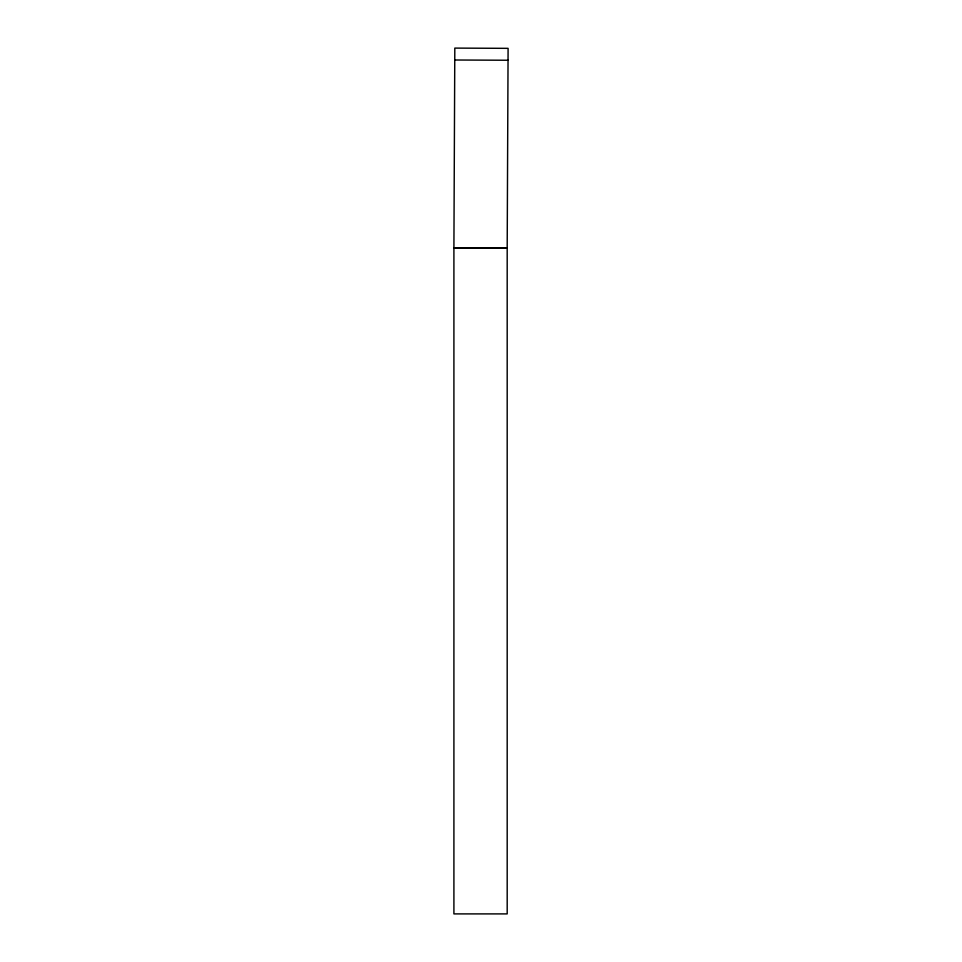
<?xml version="1.0" encoding="UTF-8"?>
<svg xmlns="http://www.w3.org/2000/svg" width="962" height="962" viewBox="0 0 962 962"><rect width="100%" height="100%" fill="white"/><g stroke="black" fill="none" stroke-linecap="round" stroke-linejoin="round"><path stroke-width="1.44" d="M507.19 248.148L508.092 48.34L454.81 48.1L453.908 247.895L453.908 913.9L507.19 913.9L507.19 248.148L453.908 247.895L507.19 247.895M454.761 60.005L508.044 60.245"/></g></svg>
